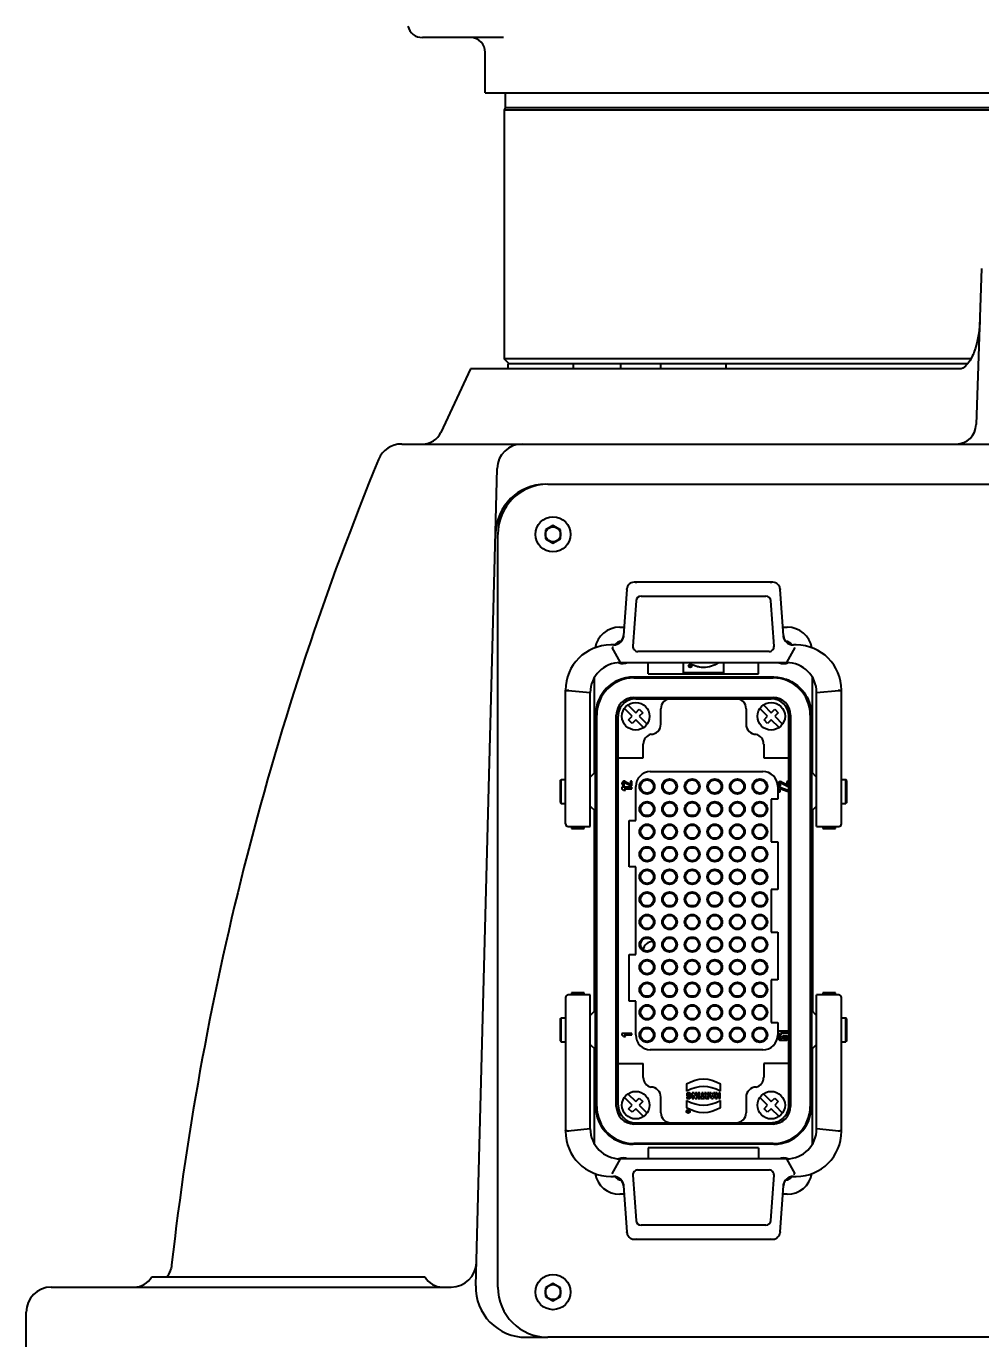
# Model space of a CAD drawing. Header units: millimetres. Extents: x 4086 to 10416, y 123 to 1549.
# Drawn here: x 7330.5 to 7378, y 634.5 to 699.9 of the extents above; entities that cross this region are included whole.
import ezdxf

# ---------------------------------------------------------------- set-up
doc = ezdxf.new("R2010")
doc.units = ezdxf.units.MM
doc.layers.add('外形图', color=7, linetype='Continuous')
doc.layers.add('尺寸标注', color=7, linetype='Continuous')
doc.styles.add('思源黑', font='SourceHanSansCN-Normal.ttf')
doc.dimstyles.new('尺寸标注_1_4比例中六', dxfattribs={"dimtxt": 10, "dimasz": 8, "dimexe": 2, "dimexo": 1.5, "dimgap": 1, "dimtad": 1, "dimdec": 1, "dimlfac": 4, "dimdsep": 46, "dimtxsty": '思源黑', "dimcen": 0.09, "dimadec": 0, "dimazin": 0, "dimtp": 0.01, "dimtm": 0.01, "dimtfac": 1, "dimtdec": 1, "dimtofl": 0, "dimtmove": 0, "dimatfit": 3, "dimfxl": 1, "dimtolj": 1, "dimarcsym": 0})

# ---------------------------------------------------------------- blocks, each defined once
blk = doc.blocks.new('*D791')
at = {"layer": 'Defpoints', "color": 0}
for p in [(7353.967, 635.577), (7410.217, 635.577), (7410.217, 603.703)]:
    blk.add_point(p, dxfattribs=at)
at = {"layer": '尺寸标注', "color": 0, "lineweight": -2}
for p, q in [((7353.967, 634.077), (7353.967, 601.703)), ((7410.217, 634.077), (7410.217, 601.703)), ((7361.967, 603.703), (7402.217, 603.703))]:
    blk.add_line(p, q, dxfattribs=at)
at = {"layer": '尺寸标注', "color": 0}
for points in [[(7361.967, 605.036), (7361.967, 602.37), (7353.967, 603.703)], [(7402.217, 602.37), (7402.217, 605.036), (7410.217, 603.703)]]:
    blk.add_solid(points, dxfattribs=at)
at = {"layer": '尺寸标注', "color": 0, "insert": (7381.847, 609.881), "char_height": 10, "attachment_point": 5, "style": '思源黑'}
blk.add_mtext('\\A1;225', dxfattribs=at)

msp = doc.modelspace()

# ---------------------------------------------------------------- linework, layer by layer
at = {"layer": '外形图', "linetype": 'Continuous'}
for p, q in [((7354.255, 699.327), (7350.211, 699.327)), ((7353.342, 696.577), (7353.342, 698.577)), ((7353.342, 696.577), (7410.841, 696.577)), ((7354.342, 696.577), (7354.342, 695.827)), ((7354.342, 695.827), (7354.279, 695.719)), ((7354.279, 695.719), (7409.904, 695.719)), ((7354.279, 695.719), (7354.279, 683.327)), ((7409.842, 695.827), (7354.342, 695.827)), ((7378.08, 687.827), (7377.808, 680.042)), ((7377.544, 683.327), (7354.279, 683.327)), ((7354.529, 683.077), (7354.279, 683.327)), ((7352.608, 682.827), (7351.129, 679.655)), ((7377.059, 682.827), (7352.609, 682.827)), ((7354.546, 683.077), (7354.467, 683.077)), ((7354.467, 683.077), (7354.467, 682.827)), ((7362.246, 683.077), (7354.546, 683.077)), ((7357.717, 683.077), (7357.717, 682.827)), ((7360.092, 682.827), (7360.092, 683.077)), ((7362.082, 683.077), (7362.082, 682.827)), ((7363.099, 683.077), (7362.246, 683.077)), ((7377.373, 683.077), (7363.099, 683.077)), ((7365.332, 683.077), (7365.332, 682.827)), ((7349.177, 679.077), (7415.006, 679.077)), ((7352.868, 637.143), (7353.935, 677.86)), ((7356.467, 677.077), (7407.717, 677.077)), ((7356.717, 675.01), (7356.342, 674.794)), ((7356.342, 674.794), (7356.342, 674.361)), ((7357.092, 674.794), (7356.717, 675.01)), ((7357.092, 674.361), (7357.092, 674.794)), ((7353.967, 637.077), (7353.967, 674.577)), ((7356.342, 674.361), (7356.717, 674.144)), ((7356.717, 674.144), (7357.092, 674.361)), ((7367.675, 672.19), (7360.758, 672.19)), ((7360.396, 671.827), (7360.235, 669.53)), ((7361.107, 671.49), (7367.326, 671.49)), ((7368.198, 669.53), (7368.037, 671.827)), ((7360.857, 671.257), (7360.7, 669.007)), ((7367.733, 669.007), (7367.576, 671.257)), ((7360.042, 669.952), (7360.265, 669.952)), ((7368.168, 669.952), (7368.391, 669.952)), ((7359.737, 669.065), (7359.592, 669.065)), ((7359.737, 668.94), (7359.661, 668.94)), ((7360.077, 668.19), (7359.661, 668.94)), ((7359.909, 669.096), (7359.886, 669.089)), ((7360.049, 669.177), (7360.026, 669.159)), ((7360.231, 669.51), (7360.229, 669.499)), ((7368.219, 669.436), (7368.21, 669.467)), ((7368.772, 668.94), (7368.356, 668.19)), ((7368.43, 669.143), (7368.411, 669.157)), ((7368.555, 669.086), (7368.549, 669.088)), ((7368.842, 669.065), (7368.696, 669.065)), ((7367.483, 668.74), (7360.95, 668.74)), ((7360.077, 668.19), (7368.356, 668.19)), ((7361.467, 667.635), (7361.467, 668.19)), ((7361.467, 667.635), (7366.967, 667.635)), ((7363.217, 667.677), (7363.217, 668.19)), ((7365.217, 667.677), (7363.217, 667.677)), ((7363.521, 668.05), (7363.539, 668.05)), ((7363.542, 668.024), (7363.521, 668.05)), ((7363.539, 668.05), (7363.561, 668.025)), ((7363.577, 667.983), (7363.547, 667.983)), ((7363.552, 668.012), (7363.561, 668.012)), ((7363.561, 667.995), (7363.552, 667.995)), ((7363.561, 668.05), (7363.577, 668.05)), ((7363.561, 668.025), (7363.561, 668.05)), ((7363.561, 668.012), (7363.561, 667.995)), ((7363.577, 668.05), (7363.577, 667.983)), ((7365.217, 668.19), (7365.217, 667.677)), ((7366.967, 667.635), (7366.967, 668.19)), ((7358.792, 662.701), (7358.792, 667.459)), ((7367.717, 667.465), (7360.716, 667.465)), ((7360.748, 667.427), (7367.685, 667.427)), ((7369.642, 662.701), (7369.642, 667.458)), ((7357.342, 660.149), (7357.342, 666.815)), ((7357.467, 666.802), (7357.467, 666.851)), ((7357.467, 666.802), (7358.577, 666.69)), ((7358.577, 660.024), (7358.577, 666.69)), ((7360.748, 666.452), (7367.685, 666.452)), ((7360.842, 666.39), (7367.592, 666.39)), ((7369.856, 666.69), (7370.966, 666.802)), ((7369.856, 660.024), (7369.856, 666.69)), ((7370.966, 666.851), (7370.966, 666.802)), ((7371.092, 660.149), (7371.092, 666.815)), ((7360.665, 665.515), (7360.275, 665.904)), ((7360.452, 666.081), (7360.842, 665.691)), ((7360.842, 665.691), (7361.018, 665.868)), ((7361.018, 665.868), (7361.195, 665.691)), ((7361.195, 665.691), (7361.018, 665.515)), ((7362.092, 665.115), (7362.092, 665.89)), ((7366.342, 665.89), (7366.342, 665.114)), ((7367.415, 665.515), (7367.025, 665.904)), ((7367.202, 666.081), (7367.592, 665.691)), ((7367.592, 665.691), (7367.768, 665.868)), ((7367.768, 665.868), (7367.945, 665.691)), ((7367.945, 665.691), (7367.768, 665.515)), ((7358.842, 646.065), (7358.842, 665.59)), ((7358.898, 646.077), (7358.898, 665.577)), ((7359.873, 646.077), (7359.873, 665.577)), ((7359.967, 646.14), (7359.967, 665.515)), ((7360.488, 665.338), (7360.665, 665.515)), ((7360.665, 665.161), (7360.488, 665.338)), ((7360.842, 665.338), (7360.665, 665.161)), ((7361.231, 664.948), (7360.842, 665.338)), ((7361.018, 665.515), (7361.408, 665.125)), ((7367.238, 665.338), (7367.415, 665.515)), ((7367.415, 665.161), (7367.238, 665.338)), ((7367.592, 665.338), (7367.415, 665.161)), ((7367.981, 664.948), (7367.592, 665.338)), ((7367.768, 665.515), (7368.158, 665.125)), ((7368.467, 646.14), (7368.467, 665.515)), ((7368.56, 665.577), (7368.56, 646.077)), ((7369.535, 665.577), (7369.535, 646.077)), ((7369.592, 665.59), (7369.592, 656.233)), ((7361.217, 663.44), (7361.217, 664.131)), ((7367.217, 664.13), (7367.217, 663.44)), ((7359.967, 663.44), (7361.217, 663.44)), ((7367.217, 663.44), (7368.467, 663.44)), ((7357.067, 662.315), (7357.117, 662.365)), ((7357.117, 662.365), (7357.342, 662.365)), ((7357.117, 661.165), (7357.117, 662.365)), ((7358.577, 662.487), (7358.83, 662.74)), ((7361.567, 662.764), (7367.167, 662.765)), ((7369.856, 662.487), (7369.603, 662.74)), ((7371.092, 662.365), (7371.317, 662.365)), ((7371.367, 662.315), (7371.317, 662.365)), ((7371.317, 661.165), (7371.317, 662.365)), ((7357.067, 662.315), (7357.067, 661.215)), ((7360.654, 661.977), (7360.154, 661.977)), ((7360.154, 661.977), (7360.154, 661.902)), ((7360.228, 661.827), (7360.154, 661.902)), ((7360.228, 661.827), (7360.333, 661.827)), ((7360.259, 661.902), (7360.654, 661.902)), ((7360.259, 661.902), (7360.333, 661.827)), ((7360.267, 662.052), (7360.267, 662.127)), ((7360.579, 662.052), (7360.283, 662.198)), ((7360.316, 662.266), (7360.579, 662.136)), ((7360.654, 662.277), (7360.579, 662.277)), ((7360.579, 662.277), (7360.579, 662.136)), ((7360.579, 662.052), (7360.654, 662.052)), ((7360.654, 662.052), (7360.654, 662.277)), ((7360.654, 661.902), (7360.654, 661.977)), ((7360.842, 660.327), (7360.842, 662.015)), ((7367.917, 662.015), (7367.917, 661.39)), ((7368.017, 661.977), (7367.942, 661.977)), ((7367.942, 661.977), (7367.942, 661.752)), ((7367.942, 661.752), (7368.045, 661.752)), ((7368.017, 661.977), (7368.442, 661.832)), ((7368.442, 661.752), (7368.017, 661.898)), ((7368.017, 661.827), (7368.017, 661.898)), ((7368.045, 661.827), (7368.017, 661.827)), ((7368.045, 661.752), (7368.045, 661.827)), ((7368.054, 662.04), (7368.054, 662.115)), ((7368.367, 662.04), (7368.071, 662.186)), ((7368.104, 662.253), (7368.367, 662.123)), ((7368.442, 662.265), (7368.367, 662.265)), ((7368.367, 662.265), (7368.367, 662.123)), ((7368.367, 662.04), (7368.442, 662.04)), ((7368.442, 662.04), (7368.442, 662.265)), ((7368.442, 661.752), (7368.442, 661.832)), ((7371.367, 661.215), (7371.367, 662.315)), ((7357.067, 661.215), (7357.117, 661.165)), ((7357.117, 661.165), (7357.342, 661.165)), ((7358.577, 661.042), (7358.83, 660.79)), ((7367.917, 661.39), (7367.592, 661.39)), ((7367.592, 661.39), (7367.592, 659.265)), ((7369.856, 661.042), (7369.603, 660.79)), ((7371.092, 661.165), (7371.317, 661.165)), ((7371.367, 661.215), (7371.317, 661.165)), ((7358.792, 650.826), (7358.792, 660.828)), ((7369.642, 660.828), (7369.642, 650.826)), ((7357.467, 660.024), (7358.577, 660.024)), ((7357.64, 660.024), (7357.64, 659.921)), ((7357.64, 659.921), (7358.265, 659.921)), ((7358.265, 659.921), (7358.265, 660.024)), ((7360.517, 660.327), (7360.842, 660.327)), ((7360.517, 658.015), (7360.517, 660.327)), ((7369.856, 660.024), (7370.967, 660.024)), ((7370.168, 660.024), (7370.168, 659.921)), ((7370.168, 659.921), (7370.793, 659.921)), ((7370.793, 659.921), (7370.793, 660.024)), ((7367.592, 659.265), (7367.917, 659.265)), ((7367.917, 659.265), (7367.917, 656.89)), ((7360.842, 658.015), (7360.517, 658.015)), ((7360.842, 653.64), (7360.842, 658.015)), ((7367.917, 656.89), (7367.592, 656.89)), ((7367.592, 656.89), (7367.592, 654.765)), ((7369.535, 656.233), (7369.605, 656.233)), ((7369.605, 656.233), (7369.605, 655.421)), ((7369.605, 655.421), (7369.535, 655.421)), ((7369.592, 655.421), (7369.592, 646.065)), ((7367.592, 654.765), (7367.917, 654.765)), ((7367.917, 654.765), (7367.917, 652.39)), ((7368.467, 654.484), (7368.56, 654.484)), ((7360.517, 653.64), (7360.842, 653.64)), ((7360.517, 651.327), (7360.517, 653.64)), ((7367.917, 652.39), (7367.592, 652.39)), ((7367.592, 652.39), (7367.592, 650.265)), ((7357.342, 651.506), (7357.342, 644.84)), ((7358.577, 651.631), (7357.467, 651.631)), ((7358.265, 651.734), (7357.64, 651.734)), ((7357.64, 651.734), (7357.64, 651.631)), ((7358.265, 651.631), (7358.265, 651.734)), ((7358.577, 644.965), (7358.577, 651.631)), ((7360.842, 651.327), (7360.517, 651.327)), ((7360.842, 649.64), (7360.842, 651.327)), ((7370.967, 651.631), (7369.856, 651.631)), ((7369.856, 644.965), (7369.856, 651.631)), ((7370.793, 651.734), (7370.168, 651.734)), ((7370.168, 651.734), (7370.168, 651.631)), ((7370.793, 651.631), (7370.793, 651.734)), ((7371.092, 644.84), (7371.092, 651.506)), ((7358.577, 650.612), (7358.83, 650.865)), ((7369.856, 650.612), (7369.603, 650.865)), ((7357.067, 650.44), (7357.117, 650.49)), ((7357.067, 650.44), (7357.067, 649.34)), ((7357.117, 650.49), (7357.342, 650.49)), ((7357.117, 649.29), (7357.117, 650.49)), ((7367.592, 650.265), (7367.917, 650.265)), ((7367.917, 650.265), (7367.917, 649.64)), ((7371.092, 650.49), (7371.317, 650.49)), ((7371.367, 650.44), (7371.317, 650.49)), ((7371.317, 649.29), (7371.317, 650.49)), ((7371.367, 649.34), (7371.367, 650.44)), ((7357.067, 649.34), (7357.117, 649.29)), ((7357.117, 649.29), (7357.342, 649.29)), ((7360.654, 649.715), (7360.154, 649.715)), ((7360.154, 649.715), (7360.154, 649.64)), ((7360.228, 649.565), (7360.154, 649.64)), ((7360.228, 649.565), (7360.333, 649.565)), ((7360.259, 649.64), (7360.654, 649.64)), ((7360.259, 649.64), (7360.333, 649.565)), ((7360.654, 649.64), (7360.654, 649.715)), ((7368.442, 649.827), (7367.942, 649.827)), ((7367.942, 649.827), (7367.942, 649.752)), ((7368.015, 649.677), (7367.942, 649.752)), ((7368.015, 649.677), (7368.12, 649.677)), ((7368.047, 649.752), (7368.442, 649.752)), ((7368.047, 649.752), (7368.12, 649.677)), ((7368.067, 649.602), (7368.054, 649.602)), ((7368.054, 649.527), (7368.067, 649.527)), ((7368.135, 649.452), (7368.054, 649.452)), ((7368.054, 649.377), (7368.329, 649.377)), ((7368.067, 649.527), (7368.067, 649.602)), ((7368.329, 649.602), (7368.242, 649.602)), ((7368.242, 649.527), (7368.329, 649.527)), ((7368.329, 649.452), (7368.242, 649.452)), ((7368.442, 649.752), (7368.442, 649.827)), ((7371.092, 649.29), (7371.317, 649.29)), ((7371.367, 649.34), (7371.317, 649.29)), ((7358.577, 649.167), (7358.83, 648.915)), ((7358.792, 644.196), (7358.792, 648.953)), ((7366.867, 648.89), (7361.567, 648.89)), ((7367.167, 648.89), (7366.867, 648.89)), ((7369.856, 649.167), (7369.603, 648.915)), ((7369.642, 644.196), (7369.642, 648.953)), ((7359.967, 648.215), (7361.217, 648.215)), ((7361.217, 647.524), (7361.217, 648.215)), ((7368.467, 648.215), (7367.217, 648.215)), ((7367.217, 648.215), (7367.217, 647.524)), ((7360.452, 646.706), (7360.842, 646.316)), ((7363.373, 647.197), (7363.373, 646.845)), ((7363.392, 646.738), (7363.381, 646.733)), ((7363.381, 646.733), (7363.381, 646.595)), ((7363.405, 646.742), (7363.392, 646.738)), ((7363.419, 646.746), (7363.405, 646.742)), ((7363.433, 646.749), (7363.419, 646.746)), ((7363.448, 646.751), (7363.433, 646.749)), ((7363.464, 646.752), (7363.448, 646.751)), ((7363.457, 646.681), (7363.461, 646.682)), ((7363.457, 646.595), (7363.457, 646.681)), ((7363.461, 646.682), (7363.466, 646.683)), ((7363.48, 646.753), (7363.464, 646.752)), ((7363.466, 646.683), (7363.472, 646.683)), ((7363.472, 646.683), (7363.487, 646.682)), ((7363.494, 646.752), (7363.48, 646.753)), ((7363.487, 646.682), (7363.5, 646.679)), ((7363.507, 646.751), (7363.494, 646.752)), ((7363.5, 646.679), (7363.511, 646.674)), ((7363.519, 646.749), (7363.507, 646.751)), ((7363.52, 646.667), (7363.511, 646.674)), ((7363.53, 646.746), (7363.519, 646.749)), ((7363.527, 646.659), (7363.52, 646.667)), ((7363.534, 646.647), (7363.527, 646.659)), ((7363.541, 646.743), (7363.53, 646.746)), ((7363.533, 646.649), (7363.537, 646.638)), ((7363.552, 646.739), (7363.541, 646.743)), ((7363.561, 646.734), (7363.552, 646.739)), ((7363.561, 646.734), (7363.57, 646.729)), ((7363.57, 646.729), (7363.578, 646.722)), ((7363.578, 646.722), (7363.586, 646.716)), ((7363.586, 646.716), (7363.593, 646.708)), ((7363.593, 646.708), (7363.599, 646.7)), ((7363.599, 646.7), (7363.604, 646.692)), ((7363.609, 646.683), (7363.604, 646.692)), ((7363.613, 646.673), (7363.609, 646.683)), ((7363.616, 646.663), (7363.613, 646.673)), ((7363.619, 646.652), (7363.616, 646.663)), ((7363.621, 646.641), (7363.619, 646.652)), ((7363.751, 646.748), (7363.655, 646.748)), ((7363.655, 646.748), (7363.655, 646.471)), ((7363.751, 646.748), (7363.798, 646.653)), ((7363.798, 646.653), (7363.805, 646.637)), ((7363.896, 646.748), (7363.823, 646.748)), ((7363.823, 646.748), (7363.823, 646.635)), ((7363.896, 646.471), (7363.896, 646.748)), ((7364.03, 646.748), (7363.954, 646.748)), ((7363.954, 646.748), (7363.954, 646.471)), ((7364.03, 646.471), (7364.03, 646.748)), ((7364.204, 646.748), (7364.128, 646.748)), ((7364.128, 646.748), (7364.128, 646.537)), ((7364.204, 646.537), (7364.204, 646.748)), ((7364.359, 646.748), (7364.267, 646.748)), ((7364.316, 646.663), (7364.267, 646.748)), ((7364.322, 646.653), (7364.316, 646.663)), ((7364.329, 646.642), (7364.322, 646.653)), ((7364.359, 646.748), (7364.411, 646.647)), ((7364.414, 646.647), (7364.411, 646.647)), ((7364.49, 646.748), (7364.414, 646.748)), ((7364.414, 646.748), (7364.414, 646.647)), ((7364.49, 646.471), (7364.49, 646.748)), ((7364.6, 646.748), (7364.517, 646.748)), ((7364.612, 646.471), (7364.517, 646.748)), ((7364.6, 646.748), (7364.615, 646.702)), ((7364.7, 646.702), (7364.615, 646.702)), ((7364.789, 646.748), (7364.699, 646.471)), ((7364.7, 646.702), (7364.714, 646.748)), ((7364.789, 646.748), (7364.714, 646.748)), ((7364.893, 646.748), (7364.816, 646.748)), ((7364.816, 646.748), (7364.816, 646.471)), ((7364.893, 646.639), (7364.893, 646.748)), ((7365.051, 646.748), (7364.975, 646.748)), ((7364.975, 646.748), (7364.975, 646.639)), ((7365.051, 646.471), (7365.051, 646.748)), ((7365.06, 646.845), (7365.06, 647.197)), ((7367.202, 646.706), (7367.592, 646.316)), ((7360.665, 646.14), (7360.275, 646.529)), ((7360.488, 645.963), (7360.665, 646.14)), ((7360.842, 646.316), (7361.018, 646.493)), ((7361.018, 646.493), (7361.195, 646.316)), ((7361.195, 646.316), (7361.018, 646.14)), ((7361.018, 646.14), (7361.408, 645.75)), ((7362.092, 645.765), (7362.092, 646.54)), ((7363.373, 646.367), (7363.373, 646.015)), ((7363.381, 646.595), (7363.457, 646.595)), ((7363.394, 646.544), (7363.383, 646.547)), ((7363.383, 646.547), (7363.383, 646.477)), ((7363.383, 646.477), (7363.396, 646.474)), ((7363.407, 646.541), (7363.394, 646.544)), ((7363.396, 646.474), (7363.411, 646.471)), ((7363.421, 646.539), (7363.407, 646.541)), ((7363.411, 646.471), (7363.427, 646.469)), ((7363.436, 646.537), (7363.421, 646.539)), ((7363.427, 646.469), (7363.444, 646.467)), ((7363.451, 646.536), (7363.436, 646.537)), ((7363.444, 646.467), (7363.462, 646.467)), ((7363.465, 646.536), (7363.451, 646.536)), ((7363.462, 646.467), (7363.475, 646.467)), ((7363.479, 646.537), (7363.465, 646.536)), ((7363.475, 646.467), (7363.488, 646.468)), ((7363.492, 646.539), (7363.479, 646.537)), ((7363.488, 646.468), (7363.5, 646.47)), ((7363.503, 646.544), (7363.492, 646.539)), ((7363.5, 646.47), (7363.512, 646.473)), ((7363.501, 646.542), (7363.513, 646.55)), ((7363.512, 646.473), (7363.523, 646.476)), ((7363.513, 646.55), (7363.521, 646.557)), ((7363.521, 646.557), (7363.528, 646.566)), ((7363.523, 646.476), (7363.534, 646.48)), ((7363.528, 646.566), (7363.535, 646.578)), ((7363.537, 646.587), (7363.533, 646.576)), ((7363.534, 646.48), (7363.544, 646.484)), ((7363.537, 646.638), (7363.539, 646.625)), ((7363.539, 646.599), (7363.537, 646.587)), ((7363.539, 646.625), (7363.54, 646.612)), ((7363.54, 646.612), (7363.539, 646.599)), ((7363.554, 646.489), (7363.543, 646.484)), ((7363.563, 646.495), (7363.554, 646.489)), ((7363.571, 646.501), (7363.563, 646.495)), ((7363.579, 646.508), (7363.571, 646.501)), ((7363.586, 646.516), (7363.579, 646.508)), ((7363.593, 646.524), (7363.586, 646.516)), ((7363.599, 646.532), (7363.593, 646.524)), ((7363.604, 646.541), (7363.599, 646.532)), ((7363.604, 646.541), (7363.609, 646.551)), ((7363.609, 646.551), (7363.613, 646.561)), ((7363.613, 646.561), (7363.616, 646.571)), ((7363.616, 646.571), (7363.619, 646.582)), ((7363.619, 646.582), (7363.621, 646.593)), ((7363.622, 646.629), (7363.621, 646.641)), ((7363.621, 646.593), (7363.622, 646.605)), ((7363.622, 646.617), (7363.622, 646.629)), ((7363.622, 646.605), (7363.622, 646.617)), ((7363.655, 646.471), (7363.728, 646.471)), ((7363.727, 646.606), (7363.725, 646.625)), ((7363.731, 646.612), (7363.726, 646.623)), ((7363.728, 646.586), (7363.727, 646.606)), ((7363.728, 646.568), (7363.728, 646.586)), ((7363.728, 646.471), (7363.728, 646.568)), ((7363.738, 646.597), (7363.731, 646.612)), ((7363.744, 646.583), (7363.738, 646.597)), ((7363.799, 646.471), (7363.744, 646.583)), ((7363.799, 646.471), (7363.896, 646.471)), ((7363.805, 646.637), (7363.813, 646.621)), ((7363.813, 646.621), (7363.819, 646.605)), ((7363.819, 646.605), (7363.824, 646.593)), ((7363.823, 646.635), (7363.823, 646.619)), ((7363.823, 646.619), (7363.824, 646.605)), ((7363.824, 646.605), (7363.825, 646.591)), ((7363.954, 646.471), (7364.03, 646.471)), ((7364.128, 646.537), (7364.068, 646.537)), ((7364.068, 646.537), (7364.068, 646.471)), ((7364.068, 646.471), (7364.264, 646.471)), ((7364.264, 646.537), (7364.204, 646.537)), ((7364.264, 646.471), (7364.264, 646.537)), ((7364.287, 646.57), (7364.286, 646.556)), ((7364.286, 646.556), (7364.287, 646.543)), ((7364.29, 646.583), (7364.287, 646.57)), ((7364.287, 646.543), (7364.288, 646.532)), ((7364.288, 646.532), (7364.291, 646.521)), ((7364.289, 646.581), (7364.296, 646.596)), ((7364.291, 646.521), (7364.296, 646.512)), ((7364.301, 646.503), (7364.294, 646.514)), ((7364.296, 646.596), (7364.303, 646.607)), ((7364.307, 646.496), (7364.301, 646.503)), ((7364.303, 646.607), (7364.312, 646.617)), ((7364.315, 646.489), (7364.307, 646.496)), ((7364.312, 646.617), (7364.323, 646.625)), ((7364.323, 646.484), (7364.315, 646.489)), ((7364.323, 646.625), (7364.336, 646.631)), ((7364.323, 646.484), (7364.333, 646.479)), ((7364.336, 646.631), (7364.329, 646.642)), ((7364.333, 646.479), (7364.343, 646.476)), ((7364.343, 646.476), (7364.355, 646.473)), ((7364.355, 646.473), (7364.368, 646.471)), ((7364.366, 646.561), (7364.369, 646.575)), ((7364.369, 646.547), (7364.366, 646.561)), ((7364.368, 646.471), (7364.381, 646.47)), ((7364.376, 646.585), (7364.369, 646.575)), ((7364.369, 646.547), (7364.38, 646.536)), ((7364.387, 646.591), (7364.376, 646.585)), ((7364.4, 646.532), (7364.38, 646.536)), ((7364.381, 646.47), (7364.396, 646.469)), ((7364.387, 646.591), (7364.402, 646.593)), ((7364.396, 646.469), (7364.411, 646.469)), ((7364.405, 646.532), (7364.4, 646.532)), ((7364.402, 646.593), (7364.406, 646.593)), ((7364.41, 646.532), (7364.405, 646.532)), ((7364.406, 646.593), (7364.41, 646.592)), ((7364.41, 646.592), (7364.414, 646.592)), ((7364.414, 646.533), (7364.41, 646.532)), ((7364.411, 646.469), (7364.425, 646.469)), ((7364.414, 646.592), (7364.414, 646.533)), ((7364.425, 646.469), (7364.439, 646.469)), ((7364.439, 646.469), (7364.453, 646.47)), ((7364.453, 646.47), (7364.466, 646.47)), ((7364.466, 646.47), (7364.479, 646.471)), ((7364.479, 646.471), (7364.49, 646.471)), ((7364.612, 646.471), (7364.699, 646.471)), ((7364.634, 646.643), (7364.682, 646.643)), ((7364.634, 646.643), (7364.647, 646.598)), ((7364.651, 646.585), (7364.647, 646.598)), ((7364.655, 646.572), (7364.651, 646.585)), ((7364.658, 646.559), (7364.655, 646.572)), ((7364.661, 646.572), (7364.658, 646.559)), ((7364.665, 646.585), (7364.661, 646.572)), ((7364.668, 646.599), (7364.665, 646.585)), ((7364.668, 646.599), (7364.682, 646.643)), ((7364.816, 646.471), (7364.893, 646.471)), ((7364.975, 646.639), (7364.893, 646.639)), ((7364.893, 646.572), (7364.975, 646.572)), ((7364.893, 646.471), (7364.893, 646.572)), ((7364.975, 646.572), (7364.975, 646.471)), ((7364.975, 646.471), (7365.051, 646.471)), ((7365.06, 646.015), (7365.06, 646.367)), ((7366.342, 646.541), (7366.342, 645.765)), ((7367.415, 646.14), (7367.025, 646.529)), ((7367.238, 645.963), (7367.415, 646.14)), ((7367.592, 646.316), (7367.768, 646.493)), ((7367.768, 646.493), (7367.945, 646.316)), ((7367.945, 646.316), (7367.768, 646.14)), ((7367.768, 646.14), (7368.158, 645.75)), ((7360.665, 645.786), (7360.488, 645.963)), ((7360.842, 645.963), (7360.665, 645.786)), ((7361.231, 645.573), (7360.842, 645.963)), ((7363.441, 645.868), (7363.42, 645.868)), ((7363.43, 645.844), (7363.42, 645.868)), ((7363.423, 645.824), (7363.421, 645.815)), ((7363.421, 645.815), (7363.424, 645.803)), ((7363.428, 645.831), (7363.423, 645.824)), ((7363.433, 645.796), (7363.424, 645.803)), ((7363.435, 645.836), (7363.428, 645.831)), ((7363.43, 645.844), (7363.431, 645.84)), ((7363.431, 645.84), (7363.433, 645.838)), ((7363.433, 645.838), (7363.435, 645.836)), ((7363.433, 645.796), (7363.449, 645.793)), ((7363.441, 645.868), (7363.451, 645.841)), ((7363.449, 645.793), (7363.483, 645.793)), ((7363.465, 645.841), (7363.451, 645.841)), ((7363.452, 645.828), (7363.465, 645.828)), ((7363.465, 645.807), (7363.452, 645.807)), ((7363.483, 645.868), (7363.465, 645.868)), ((7363.465, 645.868), (7363.465, 645.841)), ((7363.465, 645.828), (7363.465, 645.807)), ((7363.483, 645.793), (7363.483, 645.868)), ((7367.415, 645.786), (7367.238, 645.963)), ((7367.592, 645.963), (7367.415, 645.786)), ((7367.981, 645.573), (7367.592, 645.963)), ((7358.577, 644.965), (7357.467, 644.852)), ((7357.467, 644.804), (7357.467, 644.852)), ((7367.685, 645.202), (7360.748, 645.202)), ((7360.842, 645.265), (7367.592, 645.265)), ((7370.966, 644.852), (7369.856, 644.965)), ((7370.966, 644.852), (7370.966, 644.804)), ((7367.717, 644.19), (7360.716, 644.19)), ((7367.685, 644.227), (7360.748, 644.227)), ((7359.661, 642.715), (7360.077, 643.465)), ((7368.356, 643.465), (7360.077, 643.465)), ((7366.967, 644.019), (7361.467, 644.019)), ((7361.467, 644.019), (7361.467, 643.465)), ((7366.967, 644.019), (7366.967, 643.465)), ((7368.356, 643.465), (7368.772, 642.714)), ((7360.95, 642.915), (7367.483, 642.915)), ((7359.592, 642.59), (7359.737, 642.59)), ((7359.878, 642.568), (7359.884, 642.567)), ((7360.003, 642.511), (7360.022, 642.498)), ((7360.214, 642.218), (7360.223, 642.187)), ((7360.235, 642.125), (7360.396, 639.827)), ((7360.7, 642.647), (7360.857, 640.397)), ((7367.576, 640.397), (7367.733, 642.647)), ((7368.037, 639.827), (7368.198, 642.125)), ((7368.202, 642.145), (7368.204, 642.155)), ((7368.384, 642.477), (7368.407, 642.495)), ((7368.524, 642.558), (7368.547, 642.566)), ((7368.696, 642.715), (7368.772, 642.714)), ((7368.696, 642.59), (7368.842, 642.59)), ((7360.265, 641.702), (7360.042, 641.702)), ((7368.392, 641.702), (7368.168, 641.702)), ((7367.326, 640.165), (7361.107, 640.165)), ((7360.758, 639.465), (7367.675, 639.465)), ((7350.341, 637.577), (7336.717, 637.577)), ((7331.717, 637.077), (7351.649, 637.077)), ((7356.717, 637.26), (7356.342, 637.044)), ((7356.342, 637.044), (7356.342, 636.611)), ((7357.092, 637.044), (7356.717, 637.26)), ((7357.092, 636.611), (7357.092, 637.044)), ((7356.342, 636.611), (7356.717, 636.394)), ((7356.717, 636.394), (7357.092, 636.611)), ((7330.467, 634.077), (7330.467, 635.827)), ((7355.368, 634.577), (7356.467, 634.577)), ((7407.717, 634.577), (7356.467, 634.577))]:
    msp.add_line(p, q, dxfattribs=at)
for points in [[(7359.886, 669.089), (7359.865, 669.082), (7359.844, 669.077), (7359.823, 669.073), (7359.803, 669.07), (7359.784, 669.067), (7359.765, 669.066), (7359.75, 669.065), (7359.741, 669.065), (7359.737, 669.065)], [(7360.026, 669.159), (7360.002, 669.143), (7359.979, 669.129), (7359.955, 669.116), (7359.931, 669.106), (7359.909, 669.096)], [(7360.114, 669.242), (7360.093, 669.218), (7360.071, 669.197), (7360.049, 669.177)], [(7360.151, 669.293), (7360.133, 669.266), (7360.114, 669.242)], [(7360.182, 669.35), (7360.167, 669.321), (7360.151, 669.293)], [(7360.215, 669.44), (7360.206, 669.41), (7360.195, 669.379), (7360.182, 669.35)], [(7360.229, 669.499), (7360.223, 669.47), (7360.215, 669.44)], [(7368.21, 669.467), (7368.204, 669.498), (7368.202, 669.509)], [(7368.267, 669.318), (7368.253, 669.346), (7368.24, 669.375), (7368.228, 669.405), (7368.219, 669.436)], [(7368.299, 669.268), (7368.283, 669.292), (7368.267, 669.318)], [(7368.334, 669.225), (7368.316, 669.245), (7368.299, 669.268)], [(7368.411, 669.157), (7368.391, 669.172), (7368.372, 669.188), (7368.353, 669.206), (7368.334, 669.225)], [(7368.549, 669.088), (7368.53, 669.094), (7368.51, 669.102), (7368.49, 669.111), (7368.47, 669.12), (7368.45, 669.131), (7368.43, 669.143)], [(7359.884, 642.567), (7359.903, 642.56), (7359.923, 642.552), (7359.943, 642.544), (7359.963, 642.534), (7359.983, 642.523), (7360.003, 642.511)], [(7360.022, 642.498), (7360.042, 642.483), (7360.062, 642.466), (7360.08, 642.449), (7360.099, 642.43)], [(7360.099, 642.43), (7360.117, 642.409), (7360.134, 642.387)], [(7360.134, 642.387), (7360.15, 642.363), (7360.166, 642.337)], [(7360.166, 642.337), (7360.18, 642.309), (7360.193, 642.28), (7360.205, 642.249), (7360.214, 642.218)], [(7360.223, 642.187), (7360.229, 642.157), (7360.231, 642.145)], [(7368.204, 642.155), (7368.21, 642.185), (7368.218, 642.215)], [(7368.218, 642.215), (7368.227, 642.245), (7368.238, 642.275), (7368.251, 642.305)], [(7368.251, 642.305), (7368.266, 642.334), (7368.282, 642.362)], [(7368.282, 642.362), (7368.3, 642.388), (7368.319, 642.413)], [(7368.319, 642.413), (7368.34, 642.436), (7368.362, 642.458), (7368.384, 642.477)], [(7368.407, 642.495), (7368.431, 642.511), (7368.454, 642.525), (7368.478, 642.538), (7368.502, 642.549), (7368.524, 642.558)], [(7368.547, 642.566), (7368.568, 642.572), (7368.589, 642.577), (7368.61, 642.582), (7368.63, 642.585), (7368.649, 642.587), (7368.668, 642.589), (7368.683, 642.589), (7368.692, 642.59), (7368.696, 642.59)]]:
    msp.add_lwpolyline(points, dxfattribs=at)
for centre, radius in [((7356.717, 674.577), 0.875), ((7356.717, 674.577), 0.375), ((7363.551, 668.017), 0.0736), ((7363.551, 668.016), 0.0525), ((7360.842, 665.515), 0.688), ((7367.592, 665.515), 0.688), ((7361.404, 662.015), 0.375), ((7361.404, 662.015), 0.325), ((7362.529, 662.015), 0.375), ((7362.529, 662.015), 0.325), ((7363.654, 662.015), 0.375), ((7363.654, 662.015), 0.325), ((7364.779, 662.015), 0.375), ((7364.779, 662.015), 0.325), ((7365.904, 662.015), 0.375), ((7365.904, 662.015), 0.325), ((7367.029, 662.015), 0.375), ((7367.029, 662.015), 0.325), ((7361.404, 660.89), 0.375), ((7361.404, 660.89), 0.325), ((7362.529, 660.89), 0.375), ((7362.529, 660.89), 0.325), ((7363.654, 660.89), 0.375), ((7363.654, 660.89), 0.325), ((7364.779, 660.89), 0.375), ((7364.779, 660.89), 0.325), ((7365.904, 660.89), 0.375), ((7365.904, 660.89), 0.325), ((7367.029, 660.89), 0.375), ((7367.029, 660.89), 0.325), ((7361.404, 659.765), 0.375), ((7361.404, 659.765), 0.325), ((7362.529, 659.765), 0.375), ((7362.529, 659.765), 0.325), ((7363.654, 659.765), 0.375), ((7363.654, 659.765), 0.325), ((7364.779, 659.765), 0.375), ((7364.779, 659.765), 0.325), ((7365.904, 659.765), 0.375), ((7365.904, 659.765), 0.325), ((7367.029, 659.765), 0.375), ((7367.029, 659.765), 0.325), ((7361.404, 658.64), 0.375), ((7361.404, 658.64), 0.325), ((7362.529, 658.64), 0.375), ((7362.529, 658.64), 0.325), ((7363.654, 658.64), 0.375), ((7363.654, 658.64), 0.325), ((7364.779, 658.64), 0.375), ((7364.779, 658.64), 0.325), ((7365.904, 658.64), 0.375), ((7365.904, 658.64), 0.325), ((7367.029, 658.64), 0.375), ((7367.029, 658.64), 0.325), ((7361.404, 657.515), 0.375), ((7361.404, 657.515), 0.325), ((7362.529, 657.515), 0.375), ((7362.529, 657.515), 0.325), ((7363.654, 657.515), 0.375), ((7363.654, 657.515), 0.325), ((7364.779, 657.515), 0.375), ((7364.779, 657.515), 0.325), ((7365.904, 657.515), 0.375), ((7365.904, 657.515), 0.325), ((7367.029, 657.515), 0.375), ((7367.029, 657.515), 0.325), ((7361.404, 656.39), 0.375), ((7361.404, 656.39), 0.325), ((7362.529, 656.39), 0.375), ((7362.529, 656.39), 0.325), ((7363.654, 656.39), 0.375), ((7363.654, 656.39), 0.325), ((7364.779, 656.39), 0.375), ((7364.779, 656.39), 0.325), ((7365.904, 656.39), 0.375), ((7365.904, 656.39), 0.325), ((7367.029, 656.39), 0.375), ((7367.029, 656.39), 0.325), ((7361.404, 655.265), 0.375), ((7361.404, 655.265), 0.325), ((7362.529, 655.265), 0.375), ((7362.529, 655.265), 0.325), ((7363.654, 655.265), 0.375), ((7363.654, 655.265), 0.325), ((7364.779, 655.265), 0.375), ((7364.779, 655.265), 0.325), ((7365.904, 655.265), 0.375), ((7365.904, 655.265), 0.325), ((7367.029, 655.265), 0.375), ((7367.029, 655.265), 0.325), ((7361.404, 654.14), 0.375), ((7362.529, 654.14), 0.375), ((7363.654, 654.14), 0.375), ((7364.779, 654.14), 0.375), ((7365.904, 654.14), 0.375), ((7367.029, 654.14), 0.375), ((7361.404, 654.14), 0.325), ((7362.529, 654.14), 0.325), ((7363.654, 654.14), 0.325), ((7364.779, 654.14), 0.325), ((7365.904, 654.14), 0.325), ((7367.029, 654.14), 0.325), ((7361.404, 653.015), 0.375), ((7361.404, 653.015), 0.325), ((7362.529, 653.015), 0.375), ((7362.529, 653.015), 0.325), ((7363.654, 653.015), 0.375), ((7363.654, 653.015), 0.325), ((7364.779, 653.015), 0.375), ((7364.779, 653.015), 0.325), ((7365.904, 653.015), 0.375), ((7365.904, 653.015), 0.325), ((7367.029, 653.015), 0.375), ((7367.029, 653.015), 0.325), ((7361.404, 651.89), 0.375), ((7361.404, 651.89), 0.325), ((7362.529, 651.89), 0.375), ((7362.529, 651.89), 0.325), ((7363.654, 651.89), 0.375), ((7363.654, 651.89), 0.325), ((7364.779, 651.89), 0.375), ((7364.779, 651.89), 0.325), ((7365.904, 651.89), 0.375), ((7365.904, 651.89), 0.325), ((7367.029, 651.89), 0.375), ((7367.029, 651.89), 0.325), ((7361.404, 650.765), 0.375), ((7361.404, 650.765), 0.325), ((7362.529, 650.765), 0.375), ((7362.529, 650.765), 0.325), ((7363.654, 650.765), 0.375), ((7363.654, 650.765), 0.325), ((7364.779, 650.765), 0.375), ((7364.779, 650.765), 0.325), ((7365.904, 650.765), 0.375), ((7365.904, 650.765), 0.325), ((7367.029, 650.765), 0.375), ((7367.029, 650.765), 0.325), ((7361.404, 649.64), 0.375), ((7361.404, 649.64), 0.325), ((7362.529, 649.64), 0.375), ((7362.529, 649.64), 0.325), ((7363.654, 649.64), 0.375), ((7363.654, 649.64), 0.325), ((7364.779, 649.64), 0.375), ((7364.779, 649.64), 0.325), ((7365.904, 649.64), 0.375), ((7365.904, 649.64), 0.325), ((7367.029, 649.64), 0.375), ((7367.029, 649.64), 0.325), ((7360.842, 646.14), 0.688), ((7367.592, 646.14), 0.688), ((7363.454, 645.831), 0.0832), ((7363.454, 645.831), 0.0636), ((7356.717, 636.827), 0.875), ((7356.717, 636.827), 0.375)]:
    msp.add_circle(centre, radius, dxfattribs=at)
for centre, radius, start, end in [((7350.211, 700.077), 0.75, 194.62297, 270), ((7352.592, 698.577), 0.75, 0, 88.15656), ((7376.808, 680.077), 1, 270, 358), ((7350.223, 680.077), 1, 270, 335), ((7349.177, 677.827), 1.25, 89.99997, 157.65443), ((7355.184, 677.827), 1.25, 90, 178.5), ((7486.776, 621.269), 150.02, 157.65554, 173.52507), ((7356.467, 674.577), 2.5, 90, 180), ((7361.107, 671.24), 0.25, 90, 176), ((7367.326, 671.24), 0.25, 4, 90), ((7360.042, 668.702), 1.25, 90, 169.92741), ((7359.737, 669.565), 0.5, 270, 356.00106), ((7368.696, 669.565), 0.5, 184, 270), ((7368.392, 668.702), 1.25, 10.13886, 90.00716), ((7359.592, 666.815), 2.25, 90, 180), ((7360.217, 668.702), 0.563, 99.44897, 139.78639), ((7360.217, 668.702), 0.537, 103.00798, 135.72051), ((7360.95, 668.99), 0.25, 176, 270), ((7367.483, 668.99), 0.25, 270, 4), ((7368.217, 668.702), 0.562, 40.59373, 80.55187), ((7368.217, 668.702), 0.538, 44.33375, 76.99896), ((7368.842, 666.815), 2.25, 0, 90), ((7360.077, 666.69), 1.5, 90, 180), ((7360.217, 668.702), 0.562, 247.95408, 293.06394), ((7360.217, 668.702), 0.537, 253.50811, 287.20375), ((7364.142, 669.058), 1.093, 232.62739, 238.51584), ((7363.547, 668.004), 0.0206, 101.6263, 270), ((7363.552, 668.003), 0.00835, 89.99461, 270.00544), ((7364.169, 669.099), 1.142, 238.47733, 239.04683), ((7364.191, 669.138), 1.187, 239.07811, 243.42348), ((7368.217, 668.702), 0.563, 246.95896, 292.05979), ((7368.217, 668.702), 0.538, 252.77984, 286.42163), ((7368.356, 666.69), 1.5, 0, 90), ((7360.748, 665.577), 1.85, 90, 180), ((7367.685, 665.577), 1.85, 0, 90), ((7360.748, 665.577), 0.875, 90, 180), ((7360.842, 665.515), 0.875, 90, 180.00005), ((7362.074, 666.252), 0.376, 147.6294, 158.29361), ((7362.592, 665.89), 0.5, 90, 180.00005), ((7364.217, 666.474), 0.397, 183.33796, 192.51238), ((7364.217, 666.474), 0.397, 347.48152, 356.65722), ((7365.842, 665.89), 0.5, 360, 90), ((7367.592, 665.515), 0.875, 360, 90), ((7367.685, 665.577), 0.875, 0, 90), ((7361.592, 665.115), 0.5, 270, 0.00005), ((7366.842, 665.114), 0.5, 180, 269.86321), ((7360.13, 664.469), 0.377, 116.03237, 133.64875), ((7361.717, 664.131), 0.5, 104.47752, 180), ((7366.717, 664.13), 0.499, 360, 75.74911), ((7368.303, 664.469), 0.377, 46.47177, 64.1291), ((7361.592, 662.015), 0.75, 91.79348, 180), ((7367.167, 662.015), 0.75, 359.9982, 89.85141), ((7360.267, 662.165), 0.113, 63.71824, 270), ((7360.267, 662.165), 0.0375, 63.71824, 270), ((7368.054, 662.152), 0.112, 63.71824, 270), ((7368.054, 662.152), 0.0375, 63.71824, 270), ((7357.467, 660.149), 0.125, 179.99952, 270), ((7370.967, 660.149), 0.125, 270, 0.00048), ((7361.703, 653.793), 0.5, 91.82295, 170.04802), ((7357.467, 651.506), 0.125, 90, 180.00048), ((7370.967, 651.506), 0.125, 359.99952, 90), ((7361.592, 649.64), 0.75, 180, 268.08979), ((7367.167, 649.64), 0.75, 270.14064, 0), ((7368.054, 649.49), 0.113, 90.00001, 270.00001), ((7368.054, 649.49), 0.0375, 90.00001, 270.00001), ((7368.242, 649.49), 0.113, 90, 199.47123), ((7368.242, 649.49), 0.0375, 89.99999, 269.99999), ((7368.329, 649.49), 0.112, 269.99998, 89.99998), ((7368.329, 649.49), 0.0375, 269.99999, 89.99999), ((7361.717, 647.524), 0.5, 180, 255.52249), ((7366.717, 647.524), 0.499, 284.25089, 0), ((7360.13, 647.185), 0.377, 226.47013, 244.12866), ((7361.592, 646.54), 0.5, 360, 90), ((7366.842, 646.541), 0.5, 90.1368, 180), ((7368.303, 647.185), 0.377, 296.03366, 313.64315), ((7360.717, 646.065), 1.875, 179.99299, 246.71223), ((7360.748, 646.077), 1.85, 180, 270), ((7360.748, 646.077), 0.875, 180, 270), ((7360.842, 646.14), 0.875, 180, 270), ((7367.592, 646.14), 0.875, 270, 0.00005), ((7367.685, 646.077), 1.85, 270, 0), ((7367.685, 646.077), 0.875, 270, 0), ((7362.592, 645.765), 0.5, 180, 270), ((7363.452, 645.818), 0.0108, 90, 270), ((7365.842, 645.765), 0.5, 270, 0.00005), ((7359.592, 644.84), 2.25, 180, 270), ((7360.077, 644.965), 1.5, 180, 270), ((7364.217, 645.18), 0.397, 167.49114, 176.6619), ((7364.217, 645.18), 0.397, 3.338, 12.50866), ((7366.36, 645.402), 0.375, 327.6132, 338.30618), ((7368.356, 644.965), 1.5, 270, 0), ((7368.842, 644.84), 2.25, 270, 0), ((7360.217, 642.952), 0.563, 66.95896, 112.05979), ((7360.217, 642.952), 0.538, 72.77984, 106.42163), ((7368.217, 642.952), 0.562, 67.95408, 113.06394), ((7368.217, 642.952), 0.537, 73.50811, 107.20375), ((7360.042, 642.952), 1.25, 190.13952, 270.00645), ((7360.95, 642.665), 0.25, 90, 184), ((7367.483, 642.665), 0.25, 356, 90), ((7368.392, 642.952), 1.25, 270, 349.92741), ((7359.737, 642.09), 0.5, 4, 90), ((7360.217, 642.952), 0.563, 220.59373, 260.55187), ((7360.217, 642.952), 0.538, 224.33375, 256.99896), ((7368.696, 642.09), 0.5, 90, 176.00106), ((7368.217, 642.952), 0.563, 279.44897, 319.78639), ((7368.217, 642.952), 0.537, 283.00798, 315.72051), ((7361.107, 640.415), 0.25, 184, 270), ((7367.326, 640.415), 0.25, 270, 356), ((7351.649, 638.327), 1.25, 270, 358.5), ((7335.85, 638.077), 1, 270, 330), ((7351.208, 638.077), 1, 210, 270), ((7331.717, 635.827), 1.25, 90, 180), ((7355.368, 637.077), 2.5, 178.5, 270), ((7356.467, 637.077), 2.5, 180, 270)]:
    msp.add_arc(centre, radius, start, end, dxfattribs=at)
for centre, major_axis, ratio, start_param, end_param in [((7356.348, 674.535), (0.067, 2.541), 0.983495, 0.025748, 1.570796), ((7360.717, 665.589), (-0.741, 1.723), 0.999594, 5.876988, 7.447489), ((7366.36, 666.252), (-0.265, -0.265), 0.999315, 2.734869, 2.921488), ((7358.83, 661.765), (0, 0.975), 0.011268, 3.130325, 6.294453), ((7369.603, 661.765), (0, 0.975), 0.011268, 1.570796, 3.15286), ((7358.83, 649.89), (0, 0.975), 0.011268, 3.130325, 6.294453), ((7369.603, 649.89), (0, 0.975), 0.011268, 1.570796, 3.15286), ((7367.716, 646.065), (-0.741, 1.723), 0.999594, 2.735395, 4.305897), ((7362.073, 645.402), (-0.265, -0.265), 0.999315, 5.876481, 6.063215), ((7360.717, 646.065), (0.741, 1.723), 0.999594, 3.141593, 3.54779)]:
    msp.add_ellipse(centre, major_axis=major_axis, ratio=ratio, start_param=start_param, end_param=end_param, dxfattribs=at)
for points, knots in [([(7377.991, 685.278), (7377.975, 684.823), (7377.885, 684.134), (7377.573, 683.294), (7377.266, 682.908), (7377.059, 682.827)], [0, 0, 0, 0, 13090.1182, 19629.114358, 26044.68821, 26044.68821, 26044.68821, 26044.68821]), ([(7360.758, 672.19), (7360.707, 672.19), (7360.638, 672.177), (7360.579, 672.141), (7360.565, 672.131)], [0, 0, 0, 0, 13458.201414, 18172.152847, 18172.152847, 18172.152847, 18172.152847]), ([(7367.868, 672.131), (7367.854, 672.141), (7367.795, 672.177), (7367.726, 672.19), (7367.675, 672.19)], [0, 0, 0, 0, 4758.842754, 18344.889065, 18344.889065, 18344.889065, 18344.889065]), ([(7360.565, 672.131), (7360.543, 672.114), (7360.464, 672.044), (7360.411, 671.943), (7360.4, 671.865)], [0, 0, 0, 0, 4774.338058, 18169.274093, 18169.274093, 18169.274093, 18169.274093]), ([(7368.033, 671.865), (7368.03, 671.891), (7368.002, 671.994), (7367.932, 672.083), (7367.868, 672.131)], [0, 0, 0, 0, 4466.639193, 18350.62124, 18350.62124, 18350.62124, 18350.62124]), ([(7364.979, 668.189), (7364.951, 668.167), (7364.892, 668.127), (7364.713, 668.028), (7364.421, 667.935), (7364.086, 667.938), (7363.833, 668.001), (7363.716, 668.049), (7363.66, 668.077)], [0, 0, 0, 0, 3635.995945, 7102.481419, 20527.696733, 33952.911549, 40275.645695, 46560.831142, 46560.831142, 46560.831142, 46560.831142]), ([(7367.717, 667.465), (7367.961, 667.465), (7368.454, 667.367), (7369.077, 666.95), (7369.494, 666.327), (7369.591, 665.833), (7369.592, 665.59)], [0, 0, 0, 0, 8150.592079, 16300.528876, 24450.481801, 32601.065251, 32601.065251, 32601.065251, 32601.065251]), ([(7357.342, 666.766), (7357.342, 666.776), (7357.374, 666.794), (7357.4, 666.797), (7357.419, 666.799)], [0, 0, 0, 0, 6072.552037, 18127.922103, 18127.922103, 18127.922103, 18127.922103]), ([(7371.014, 666.799), (7371.033, 666.797), (7371.059, 666.794), (7371.092, 666.776), (7371.092, 666.766)], [0, 0, 0, 0, 12274.078975, 18456.708743, 18456.708743, 18456.708743, 18456.708743]), ([(7357.419, 644.855), (7357.4, 644.857), (7357.374, 644.861), (7357.342, 644.879), (7357.342, 644.888)], [0, 0, 0, 0, 12150.760563, 18271.273075, 18271.273075, 18271.273075, 18271.273075]), ([(7371.092, 644.888), (7371.092, 644.879), (7371.059, 644.861), (7371.033, 644.857), (7371.014, 644.855)], [0, 0, 0, 0, 6231.697921, 18603.008061, 18603.008061, 18603.008061, 18603.008061]), ([(7360.4, 639.789), (7360.403, 639.764), (7360.431, 639.661), (7360.501, 639.571), (7360.565, 639.523)], [0, 0, 0, 0, 4474.030389, 18380.987031, 18380.987031, 18380.987031, 18380.987031]), ([(7360.565, 639.523), (7360.579, 639.513), (7360.638, 639.478), (7360.707, 639.465), (7360.758, 639.465)], [0, 0, 0, 0, 4769.937439, 18387.658025, 18387.658025, 18387.658025, 18387.658025]), ([(7367.675, 639.465), (7367.726, 639.465), (7367.795, 639.478), (7367.854, 639.513), (7367.868, 639.523)], [0, 0, 0, 0, 13746.171914, 18560.989644, 18560.989644, 18560.989644, 18560.989644]), ([(7367.868, 639.523), (7367.89, 639.54), (7367.969, 639.61), (7368.022, 639.712), (7368.033, 639.789)], [0, 0, 0, 0, 4878.152663, 18564.352107, 18564.352107, 18564.352107, 18564.352107])]:
    msp.add_open_spline(points, degree=3, knots=knots, dxfattribs=at)
for points in [[(7360.892, 672.171), (7360.848, 672.182), (7360.803, 672.19), (7360.758, 672.19)], [(7367.675, 672.19), (7367.63, 672.19), (7367.585, 672.182), (7367.541, 672.171)], [(7360.396, 671.827), (7360.397, 671.84), (7360.398, 671.853), (7360.4, 671.865)], [(7368.033, 671.865), (7368.035, 671.853), (7368.036, 671.84), (7368.037, 671.827)], [(7357.419, 666.799), (7357.435, 666.801), (7357.451, 666.802), (7357.467, 666.802)], [(7370.966, 666.802), (7370.982, 666.802), (7370.998, 666.801), (7371.014, 666.799)], [(7363.373, 647.197), (7363.935, 647.534), (7364.498, 647.534), (7365.06, 647.197)], [(7365.06, 646.845), (7364.498, 647.137), (7363.935, 647.137), (7363.373, 646.845)], [(7363.373, 646.367), (7363.935, 646.076), (7364.498, 646.076), (7365.06, 646.367)], [(7365.06, 646.015), (7364.498, 645.678), (7363.935, 645.678), (7363.373, 646.015)], [(7357.467, 644.852), (7357.451, 644.852), (7357.435, 644.853), (7357.419, 644.855)], [(7371.014, 644.855), (7370.998, 644.853), (7370.982, 644.852), (7370.967, 644.852)], [(7360.4, 639.789), (7360.398, 639.802), (7360.397, 639.814), (7360.396, 639.827)], [(7360.758, 639.465), (7360.803, 639.465), (7360.848, 639.472), (7360.892, 639.484)], [(7367.541, 639.484), (7367.585, 639.472), (7367.63, 639.465), (7367.675, 639.465)], [(7368.037, 639.827), (7368.036, 639.814), (7368.035, 639.802), (7368.033, 639.789)], [(7337.713, 638.186), (7337.688, 637.967), (7337.601, 637.748), (7337.468, 637.573)]]:
    msp.add_open_spline(points, degree=3, dxfattribs=at)

# ---------------------------------------------------------------- dimensions: what is measured, and where the dimension line sits
at = {"layer": '尺寸标注'}
dim = msp.add_linear_dim(base=(7410.217, 603.703), p1=(7353.967, 635.577), p2=(7410.217, 635.577), dimstyle='尺寸标注_1_4比例中六', dxfattribs=at)
dim.commit()
dim.dimension.update_dxf_attribs({"geometry": '*D791', "text_midpoint": (7381.847, 603.703), "dimtype": 160})

doc.saveas('drawing.dxf')
